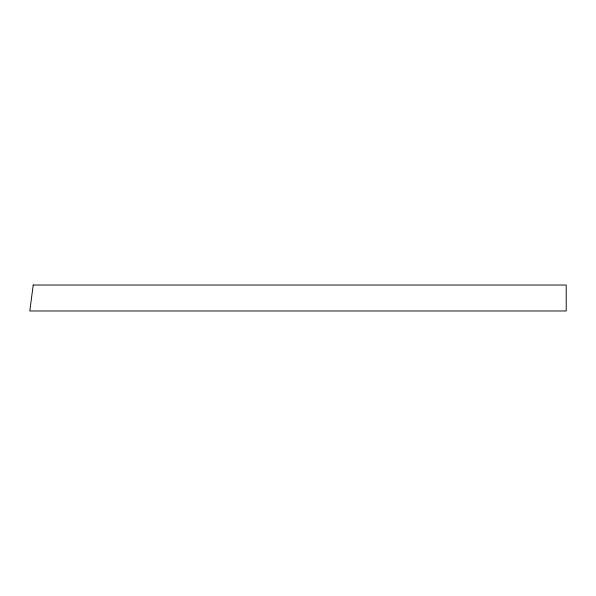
<?xml version="1.0" encoding="UTF-8"?>
<svg xmlns="http://www.w3.org/2000/svg" width="596" height="596" viewBox="0 0 596 596"><rect width="100%" height="100%" fill="white"/><g stroke="black" fill="none" stroke-linecap="round" stroke-linejoin="round"><path stroke-width="0.89" d="M33.22 285.022L29.8 310.978L566.2 310.978L566.2 285.022L33.22 285.022"/></g></svg>
